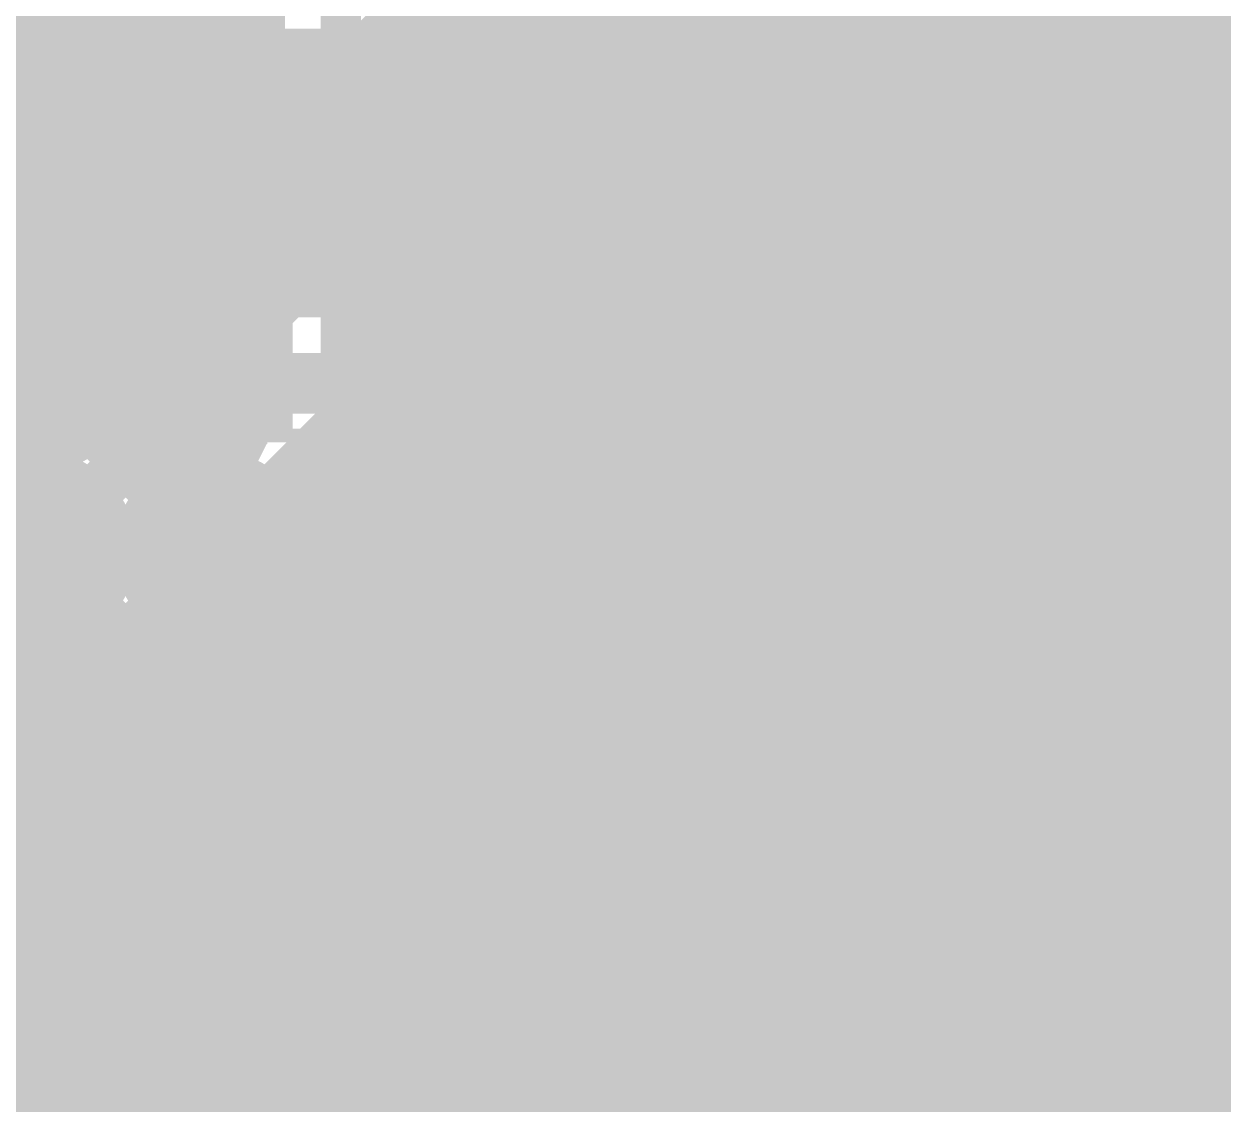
# Model space of a CAD drawing. Extents: x -72 to 72, y -47 to 50.
# Drawn here: x -37.15 to -31.14, y 5.1 to 10.51 of the extents above; entities that cross this region are included whole.
import ezdxf

# ---------------------------------------------------------------- set-up
doc = ezdxf.new("R2010")
doc.units = 0
doc.header["$MEASUREMENT"] = 0
doc.layers.get('0').update_dxf_attribs({"linetype": 'CONTINUOUS'})
for name, color, linetype in [('22-303-0_BOT', 7, 'CONTINUOUS'), ('22-303-0_DRD', 7, 'CONTINUOUS'), ('22-303-0_GND', 6, 'CONTINUOUS'), ('22-303-0_IN1', 4, 'CONTINUOUS'), ('22-303-0_IN2', 3, 'CONTINUOUS'), ('22-303-0_PWR', 5, 'CONTINUOUS'), ('22-303-0_SMB', 10, 'CONTINUOUS'), ('22-303-0_SMT', 14, 'CONTINUOUS'), ('22-303-0_SPB', 9, 'CONTINUOUS'), ('22-303-0_SPT', 12, 'CONTINUOUS'), ('22-303-0_SSB', 11, 'CONTINUOUS'), ('22-303-0_SST', 13, 'CONTINUOUS'), ('22-303-0_TOP', 8, 'CONTINUOUS'), ('THRUHOLE_TAP', 7, 'CONTINUOUS')]:
    doc.layers.add(name, color=color, linetype=linetype)

# ---------------------------------------------------------------- blocks, each defined once
blk = doc.blocks.new('RECTANGLE_4')
blk.add_solid([(0.4826, 0.4064), (0.4826, -0.4064), (-0.4826, 0.4064), (-0.4826, -0.4064)])
blk = doc.blocks.new('ROUND_48')
at = {"const_width": 0.29972}
blk.add_lwpolyline([(-0.14986, 0, 1), (0.14986, 0, 1)], format="xyb", close=True, dxfattribs=at)
blk = doc.blocks.new('OBLONG_58')
at = {"const_width": 0.65024}
blk.add_lwpolyline([(0.50038, 0), (-0.50038, 0)], dxfattribs=at)
at = {"const_width": 0.32512}
for points in [[(-0.66294, 0, 1), (-0.33782, 0, 1)], [(0.33782, 0, 1), (0.66294, 0, 1)]]:
    blk.add_lwpolyline(points, format="xyb", close=True, dxfattribs=at)
blk = doc.blocks.new('ROUND_82')
at = {"const_width": 0.50038}
blk.add_lwpolyline([(-0.25019, 0, 1), (0.25019, 0, 1)], format="xyb", close=True, dxfattribs=at)
blk = doc.blocks.new('ROUND_83')
at = {"const_width": 0.50038}
blk.add_lwpolyline([(-0.25019, 0, 1), (0.25019, 0, 1)], format="xyb", close=True, dxfattribs=at)
blk = doc.blocks.new('ROUND_84')
at = {"const_width": 0.0635}
blk.add_lwpolyline([(-0.03175, 0, 1), (0.03175, 0, 1)], format="xyb", close=True, dxfattribs=at)
blk = doc.blocks.new('ROUND_95')
at = {"const_width": 0.10033}
blk.add_lwpolyline([(-0.050164, 0, 1), (0.050164, 0, 1)], format="xyb", close=True, dxfattribs=at)

msp = doc.modelspace()

# ---------------------------------------------------------------- linework, layer by layer
at = {"layer": '22-303-0_BOT'}
for points, const_width in [([(-32.1056, 26.06548), (-32.1056, 5.12064)], 0.254), ([(-32.3342, 25.908), (-32.3342, 5.34924)], 0.254), ([(-32.5628, 25.74798), (-32.5628, 7.8359)], 0.254), ([(-32.7914, 25.5905), (-32.7914, 8.13308)], 0.254), ([(-33.02, 25.43048), (-33.02, 8.23468)], 0.254), ([(-33.2486, 25.273), (-33.2486, 9.93394)], 0.254), ([(-33.4772, 25.11298), (-33.4772, 10.06348)], 0.254), ([(-33.7058, 24.9555), (-33.7058, 10.08888)], 0.254), ([(-33.9344, 24.79548), (-33.9344, 10.02284)], 0.254), ([(-34.163, 24.638), (-34.163, 9.81456)], 0.254), ([(-34.3916, 24.47798), (-34.3916, 8.2042)], 0.254), ([(-34.6202, 24.3205), (-34.6202, 8.04418)], 0.254), ([(-22.86, 17.7038), (-22.86, 16.383), (-30.48, 16.383), (-31.496, 15.367), (-31.496, 4.3688), (-30.48, 4.3688)], 0.381), ([(-31.9913, 15.367), (-31.9913, 5.00634)], 0.254), ([(-37.1348, 11.0109), (-37.1348, 9.36498)], 0.254), ([(-36.9062, 11.0109), (-36.9062, 9.33958)], 0.254), ([(-36.6776, 11.0109), (-36.6776, 9.21004)], 0.254), ([(-36.449, 11.0109), (-36.449, 8.42264)], 0.254), ([(-36.3474, 10.795), (-36.3474, 9.3726)], 0.254), ([(-34.7726, 10.795), (-34.7726, 10.14984)], 0.254), ([(-36.3474, 10.5918), (-37.3126, 10.5918)], 0.254), ([(-31.9913, 10.5918), (-34.7726, 10.5918)], 0.254), ([(-36.3474, 10.3632), (-37.3126, 10.3632)], 0.254), ([(-31.9913, 10.3632), (-34.7726, 10.3632)], 0.254), ([(-33.655, 6.35), (-35.306, 6.35), (-35.306, 9.8298), (-35.56, 10.0838)], 0.635), ([(-36.3474, 10.1346), (-37.3126, 10.1346)], 0.254), ([(-31.9913, 10.1346), (-34.76244, 10.1346)], 0.254), ([(-36.3474, 9.906), (-37.3126, 9.906)], 0.254), ([(-34.08934, 9.906), (-34.68878, 9.906)], 0.254), ([(-31.9913, 9.906), (-33.21812, 9.906)], 0.254), ([(-34.6837, 9.8298), (-34.6837, 7.9629)], 0.254), ([(-36.3474, 9.6774), (-37.3126, 9.6774)], 0.254), ([(-34.22904, 9.6774), (-34.6837, 9.6774)], 0.254), ([(-31.9913, 9.6774), (-33.08096, 9.6774)], 0.254), ([(-36.3474, 9.4488), (-37.3126, 9.4488)], 0.254), ([(-34.25698, 9.4488), (-34.6837, 9.4488)], 0.254), ([(-33.655, 7.62), (-33.655, 9.4869)], 0.2032), ([(-31.9913, 9.4488), (-33.05048, 9.4488)], 0.254), ([(-35.9283, 9.3726), (-36.3474, 9.3726)], 0.254), ([(-36.2204, 9.3726), (-36.2204, 8.47852)], 0.254), ([(-35.9918, 9.3726), (-35.9918, 8.44296)], 0.254), ([(-35.9283, 9.3726), (-35.9283, 8.41502)], 0.254), ([(-35.9283, 9.2202), (-36.68776, 9.2202)], 0.254), ([(-34.19602, 9.2202), (-34.6837, 9.2202)], 0.254), ([(-31.9913, 9.2202), (-33.11144, 9.2202)], 0.254), ([(-34.163, 9.15924), (-34.163, 8.24738)], 0.254), ([(-34.0614, 9.03986), (-34.0614, 8.24992)], 0.254), ([(-33.2486, 9.03986), (-33.2486, 8.24992)], 0.254), ([(-33.2486, 9.03986), (-33.2486, 8.24992)], 0.254), ([(-35.9283, 8.9916), (-36.5252, 8.9916)], 0.254), ([(-34.0614, 8.9916), (-34.6837, 8.9916)], 0.254), ([(-31.9913, 8.9916), (-33.2486, 8.9916)], 0.254), ([(-35.9283, 8.763), (-36.47948, 8.763)], 0.254), ([(-34.0614, 8.763), (-34.6837, 8.763)], 0.254), ([(-31.9913, 8.763), (-33.2486, 8.763)], 0.254), ([(-35.9283, 8.5344), (-36.5252, 8.5344)], 0.254), ([(-34.0614, 8.5344), (-34.6837, 8.5344)], 0.254), ([(-31.9913, 8.5344), (-33.2486, 8.5344)], 0.254), ([(-36.6395, 8.28294), (-36.67506, 8.3185)], 0.254), ([(-36.61664, 8.3058), (-36.65982, 8.3058)], 0.254), ([(-34.0614, 8.3058), (-34.6837, 8.3058)], 0.254), ([(-31.9913, 8.3058), (-33.2486, 8.3058)], 0.254), ([(-34.0614, 8.24992), (-34.15538, 8.24992)], 0.254), ([(-33.15462, 8.24992), (-33.2486, 8.24992)], 0.254), ([(-34.58718, 8.0772), (-34.6837, 8.0772)], 0.254), ([(-31.9913, 8.0772), (-32.72028, 8.0772)], 0.254), ([(-31.9913, 7.8486), (-32.56788, 7.8486)], 0.254), ([(-31.9913, 7.62), (-32.5247, 7.62)], 0.254), ([(-31.9913, 7.3914), (-32.56788, 7.3914)], 0.254), ([(-32.5628, 7.4041), (-32.5628, 6.5659)], 0.254), ([(-34.6837, 7.2771), (-34.6837, 6.9723)], 0.254), ([(-34.58718, 7.1628), (-34.6837, 7.1628)], 0.254), ([(-34.6202, 7.19582), (-34.6202, 6.9723)], 0.254), ([(-31.9913, 7.1628), (-32.72028, 7.1628)], 0.254), ([(-32.7914, 7.10438), (-32.7914, 6.86308)], 0.254), ([(-34.3916, 7.0358), (-34.3916, 6.9723)], 0.254), ([(-34.24682, 6.9723), (-34.6837, 6.9723)], 0.254), ([(-34.24682, 6.9723), (-34.6837, 6.9723)], 0.254), ([(-34.24682, 6.9723), (-34.6837, 6.9723)], 0.254), ([(-33.15462, 6.99008), (-34.15538, 6.99008)], 0.254), ([(-33.15462, 6.97992), (-34.15538, 6.97992)], 0.254), ([(-33.02, 7.00532), (-33.02, 6.96468)], 0.254), ([(-31.9913, 6.9342), (-32.92094, 6.9342)], 0.254), ([(-31.9913, 6.7056), (-32.63392, 6.7056)], 0.254), ([(-36.83, 1.3462), (-35.306, 1.3462), (-35.306, 2.794), (-35.306, 6.35), (-33.655, 6.35)], 0.635), ([(-33.655, 6.35), (-35.306, 6.35), (-35.306, 2.794)], 0.635), ([(-31.9913, 6.477), (-32.5374, 6.477)], 0.254), ([(-31.9913, 6.2484), (-32.53232, 6.2484)], 0.254), ([(-32.5628, 6.1341), (-32.5628, 5.53212)], 0.254), ([(-31.9913, 6.0198), (-32.61868, 6.0198)], 0.254), ([(-32.7914, 5.83438), (-32.7914, 5.59308)], 0.254), ([(-31.9913, 5.7912), (-32.86506, 5.7912)], 0.254), ([(-34.24682, 5.7277), (-34.6837, 5.7277)], 0.254), ([(-34.6837, 5.7277), (-34.6837, 5.4229)], 0.254), ([(-34.24682, 5.7277), (-34.6837, 5.7277)], 0.254), ([(-34.6837, 5.7277), (-34.6837, 5.4229)], 0.254), ([(-34.6202, 5.7277), (-34.6202, 5.50418)], 0.254), ([(-34.3916, 5.7277), (-34.3916, 5.6642)], 0.254), ([(-33.15462, 5.72008), (-34.15538, 5.72008)], 0.254), ([(-33.15462, 5.70992), (-34.15538, 5.70992)], 0.254), ([(-33.02, 5.73532), (-33.02, 5.69468)], 0.254), ([(-34.55924, 5.5626), (-34.6837, 5.5626)], 0.254), ([(-31.9913, 5.5626), (-32.65424, 5.5626)], 0.254), ([(-32.4104, 5.42544), (-31.9913, 5.00634)], 0.254), ([(-31.9913, 5.334), (-32.31896, 5.334)], 0.254), ([(-33.655, 5.08), (-32.766, 5.08), (-32.0548, 4.3688), (-32.004, 4.3688), (-31.496, 4.3688), (-30.48, 4.3688)], 0.381), ([(-31.9913, 5.1054), (-32.09036, 5.1054)], 0.254)]:
    msp.add_lwpolyline(points, dxfattribs=dict(at, const_width=const_width))
at = {"layer": '22-303-0_BOT', "const_width": 0.254}
for points in [[(-34.6837, 9.8298, 0.1359323), (-34.77238, 10.14997)], [(-33.655, 10.09142, 0.4142136), (-34.25952, 9.4869)], [(-33.05048, 9.4869, 0.4142136), (-33.655, 10.09142)], [(-34.25952, 9.4869, 0.2113092), (-34.06164, 9.03959)], [(-33.2486, 9.03986, 0.2113087), (-33.05084, 9.4869)], [(-37.084, 9.36752, 0.2653745), (-37.6046, 9.07028)], [(-36.47948, 8.763, 0.4142136), (-37.084, 9.36752)], [(-36.67506, 8.3185, 0.2097578), (-36.48, 8.763)], [(-36.195, 8.47852, 0.2097575), (-36.63988, 8.28329)], [(-35.9283, 8.41502, 0.1150025), (-36.195, 8.47718)], [(-34.15538, 8.24992, 0.2540366), (-34.68376, 7.96294)], [(-32.5247, 7.62, 0.4142136), (-33.15462, 8.24992)], [(-33.15462, 6.99008, 0.4142136), (-32.5247, 7.62)], [(-34.6837, 7.2771, 0.2540368), (-34.15538, 6.99016)], [(-32.5247, 6.35, 0.4142136), (-33.15462, 6.97992)], [(-33.15462, 5.72008, 0.4142136), (-32.5247, 6.35)], [(-34.15538, 5.70992, 0.2540366), (-34.68376, 5.42294)], [(-32.766, 5.5753, 0.1678732), (-33.15462, 5.70956)], [(-32.41548, 5.43052, 0.1989124), (-32.766, 5.57571)]]:
    msp.add_lwpolyline(points, format="xyb", dxfattribs=at)
at = {"layer": '22-303-0_DRD', "const_width": 0.254}
for points in [[(-33.02, 10.1219), (-34.29, 8.8519)], [(-33.02, 8.8519), (-34.29, 10.1219)], [(-36.449, 9.398), (-37.719, 8.128)], [(-36.449, 8.128), (-37.719, 9.398)], [(-31.75, 9.398), (-33.02, 8.128)], [(-31.75, 8.128), (-33.02, 9.398)], [(-36.449, 8.509), (-37.719, 7.239)], [(-36.449, 7.239), (-37.719, 8.509)], [(-35.56, 8.509), (-36.83, 7.239)], [(-35.56, 7.239), (-36.83, 8.509)]]:
    msp.add_lwpolyline(points, dxfattribs=at)
at = {"layer": '22-303-0_IN1'}
for points, const_width in [([(-36.195, 7.874), (-35.56, 8.509), (-35.56, 11.938), (-29.591, 17.907), (-29.591, 20.955), (-28.194, 22.352), (-28.194, 22.479)], 0.2032), ([(-31.115, 15.80896), (-31.115, 5.4864)], 0.254), ([(-31.3436, 15.58036), (-31.3436, 5.4864)], 0.254), ([(-54.61, 13.97), (-53.213, 15.367), (-48.641, 15.367), (-38.354, 5.08), (-24.003, 5.08), (-22.86, 3.937), (-22.86, 2.54)], 0.2032), ([(-31.5722, 15.35176), (-31.5722, 5.4864)], 0.254), ([(-31.8008, 15.12316), (-31.8008, 8.91794)], 0.254), ([(-32.0294, 14.89456), (-32.0294, 9.25068)], 0.254), ([(-32.258, 14.66596), (-32.258, 9.35482)], 0.254), ([(-32.4866, 14.43736), (-32.4866, 9.35736)], 0.254), ([(-32.7152, 14.20876), (-32.7152, 9.26846)], 0.254), ([(-32.9438, 13.98016), (-32.9438, 8.99414)], 0.254), ([(-33.1724, 13.75156), (-33.1724, 9.85012)], 0.254), ([(-33.401, 13.52296), (-33.401, 10.03554)], 0.254), ([(-37.0586, 13.4493), (-37.0586, 9.36752)], 0.254), ([(-36.83, 13.4493), (-36.83, 9.31164)], 0.254), ([(-36.6014, 13.4493), (-36.6014, 9.12622)], 0.254), ([(-36.3728, 13.4493), (-36.3728, 8.45058)], 0.254), ([(-36.1442, 13.4493), (-36.1442, 8.49884)], 0.254), ([(-33.6296, 13.29436), (-33.6296, 10.09142)], 0.254), ([(-33.8582, 13.06576), (-33.8582, 10.05586)], 0.254), ([(-34.0868, 12.83716), (-34.0868, 9.90854)], 0.254), ([(-34.3154, 12.60856), (-34.3154, 5.4864)], 0.254), ([(-34.544, 12.37996), (-34.544, 5.4864)], 0.254), ([(-34.7726, 12.15136), (-34.7726, 5.4864)], 0.254), ([(-35.9664, 11.938), (-35.9664, 8.67664)], 0.254), ([(-35.0012, 11.92276), (-35.0012, 5.4864)], 0.254), ([(-35.1536, 11.77036), (-35.1536, 8.509)], 0.254), ([(-35.9664, 10.4648), (-43.16476, 10.4648)], 0.254), ([(-28.71724, 10.4648), (-35.1536, 10.4648)], 0.254), ([(-35.9664, 10.2362), (-42.93616, 10.2362)], 0.254), ([(-20.91944, 10.2362), (-35.1536, 10.2362)], 0.254), ([(-35.9664, 10.0076), (-42.70756, 10.0076)], 0.254), ([(-33.96234, 10.0076), (-35.1536, 10.0076)], 0.254), ([(-20.9042, 10.0076), (-33.34766, 10.0076)], 0.254), ([(-35.9664, 9.779), (-42.47896, 9.779)], 0.254), ([(-34.18332, 9.779), (-35.1536, 9.779)], 0.254), ([(-20.7899, 9.779), (-33.12414, 9.779)], 0.254), ([(-35.9664, 9.5504), (-42.25036, 9.5504)], 0.254), ([(-34.25698, 9.5504), (-35.1536, 9.5504)], 0.254), ([(-15.40764, 9.5504), (-33.05302, 9.5504)], 0.254), ([(-35.9664, 9.3218), (-36.85286, 9.3218)], 0.254), ([(-34.23666, 9.3218), (-35.1536, 9.3218)], 0.254), ([(-32.61614, 9.3218), (-33.07334, 9.3218)], 0.254), ([(-15.63624, 9.3218), (-32.15386, 9.3218)], 0.254), ([(-35.9664, 9.0932), (-36.576, 9.0932)], 0.254), ([(-34.1122, 9.0932), (-35.1536, 9.0932)], 0.254), ([(-32.89046, 9.0932), (-33.19526, 9.0932)], 0.254), ([(-33.1724, 9.12368), (-33.1724, 5.4864)], 0.254), ([(-26.53284, 9.0932), (-31.877, 9.0932)], 0.254), ([(-34.0868, 9.06272), (-34.0868, 5.4864)], 0.254), ([(-33.8582, 8.91794), (-33.8582, 5.4864)], 0.254), ([(-33.401, 8.93826), (-33.401, 5.4864)], 0.254), ([(-35.9664, 8.8646), (-36.4871, 8.8646)], 0.254), ([(-32.97936, 8.8646), (-35.1536, 8.8646)], 0.254), ([(-33.6296, 8.88238), (-33.6296, 5.4864)], 0.254), ([(-26.76144, 8.8646), (-31.7881, 8.8646)], 0.254), ([(-35.9664, 8.67664), (-36.16452, 8.47852)], 0.254), ([(-36.00704, 8.636), (-36.49218, 8.636)], 0.254), ([(-32.97682, 8.636), (-35.1536, 8.636)], 0.254), ([(-31.8008, 8.60806), (-31.8008, 5.4864)], 0.254), ([(-28.9179, 8.636), (-31.79318, 8.636)], 0.254), ([(-32.9438, 8.53186), (-32.9438, 5.4864)], 0.254), ([(-36.16452, 8.47852), (-36.19477, 8.47623)], 0.254), ([(-36.6014, 8.39978), (-36.6014, 8.32104)], 0.254), ([(-36.47948, 8.4074), (-36.59378, 8.4074)], 0.254), ([(-32.87268, 8.4074), (-35.1663, 8.4074)], 0.254), ([(-29.0322, 8.4074), (-31.89478, 8.4074)], 0.254), ([(-36.6395, 8.28294), (-36.67506, 8.3185)], 0.254), ([(-35.2298, 8.27278), (-35.2298, 5.4864)], 0.254), ([(-32.7152, 8.255), (-32.7152, 5.4864)], 0.254), ([(-32.0294, 8.27278), (-32.0294, 5.4864)], 0.254), ([(-35.27298, 8.22198), (-35.59048, 7.90194)], 0.254), ([(-32.53994, 8.1788), (-35.31616, 8.1788)], 0.254), ([(-32.258, 8.17118), (-32.258, 5.4864)], 0.254), ([(-29.04744, 8.1788), (-32.23006, 8.1788)], 0.254), ([(-32.4866, 8.1661), (-32.4866, 5.4864)], 0.254), ([(-35.4584, 8.03656), (-35.4584, 5.4864)], 0.254), ([(-28.9687, 7.9502), (-35.54476, 7.9502)], 0.254), ([(-35.59048, 7.874), (-35.59112, 7.90191)], 0.254), ([(-28.73248, 7.7216), (-35.6108, 7.7216)], 0.254), ([(-35.687, 7.54634), (-35.687, 5.4864)], 0.254), ([(-28.27782, 7.493), (-35.7251, 7.493)], 0.254), ([(-36.6014, 7.42696), (-36.6014, 5.4864)], 0.254), ([(-35.9156, 7.33806), (-35.9156, 5.4864)], 0.254), ([(-37.0586, 7.26948), (-37.0586, 5.4864)], 0.254), ([(-36.83, 7.32536), (-36.83, 5.4864)], 0.254), ([(-36.3728, 7.29488), (-36.3728, 5.4864)], 0.254), ([(-36.1442, 7.27202), (-36.1442, 5.4864)], 0.254), ([(-28.28036, 7.2644), (-39.96436, 7.2644)], 0.254), ([(-28.19146, 7.0358), (-39.73576, 7.0358)], 0.254), ([(-27.91714, 6.8072), (-39.50716, 6.8072)], 0.254), ([(-27.27452, 6.5786), (-39.27856, 6.5786)], 0.254), ([(-29.69514, 6.35), (-39.04996, 6.35)], 0.254), ([(-29.96946, 6.1214), (-38.82136, 6.1214)], 0.254), ([(-30.05836, 5.8928), (-38.59276, 5.8928)], 0.254), ([(-30.05582, 5.6642), (-38.36416, 5.6642)], 0.254), ([(-29.9847, 5.4864), (-38.18636, 5.4864)], 0.254)]:
    msp.add_lwpolyline(points, dxfattribs=dict(at, const_width=const_width))
at = {"layer": '22-303-0_IN1', "const_width": 0.254}
for points in [[(-33.655, 10.09142, 0.4142136), (-34.25952, 9.4869)], [(-33.05048, 9.4869, 0.4142136), (-33.655, 10.09142)], [(-34.25952, 9.4869, 0.4142136), (-33.655, 8.88238)], [(-33.655, 8.88238, 0.4142136), (-33.05048, 9.4869)], [(-37.084, 9.36752, 0.4142136), (-37.68852, 8.763)], [(-36.47948, 8.763, 0.4142136), (-37.084, 9.36752)], [(-32.385, 9.36752, 0.4142136), (-32.98952, 8.763)], [(-31.78048, 8.763, 0.4142136), (-32.385, 9.36752)], [(-36.67506, 8.3185, 0.2097578), (-36.48, 8.763)], [(-32.98952, 8.763, 0.4142136), (-32.385, 8.15848)], [(-32.385, 8.15848, 0.4142136), (-31.78048, 8.763)], [(-36.195, 8.47852, 0.2097575), (-36.63988, 8.28329)], [(-35.27298, 8.22198, 0.1989124), (-35.15409, 8.509)], [(-35.27298, 8.22198, 0.1989124), (-35.15409, 8.509)], [(-37.68852, 7.874, 0.4142136), (-37.084, 7.26948)], [(-36.195, 7.26948, 0.4142136), (-35.59048, 7.874)], [(-37.084, 7.26948, 0.2097575), (-36.63911, 7.4647)], [(-36.6395, 7.46506, 0.2097578), (-36.195, 7.27)]]:
    msp.add_lwpolyline(points, format="xyb", dxfattribs=at)
at = {"layer": '22-303-0_IN2'}
for points, const_width in [([(-22.733, 6.604), (-22.733, 7.239), (-25.781, 10.287), (-47.879, 10.287), (-52.07, 6.096), (-52.07, 4.572)], 0.2032), ([(-34.1122, 9.8806), (-47.71136, 9.8806)], 0.254), ([(-37.1348, 9.8806), (-37.1348, 9.36498)], 0.254), ([(-36.9062, 9.8806), (-36.9062, 9.33958)], 0.254), ([(-36.6776, 9.8806), (-36.6776, 9.21004)], 0.254), ([(-36.449, 9.8806), (-36.449, 9.1694)], 0.254), ([(-36.2204, 9.8806), (-36.2204, 9.1694)], 0.254), ([(-35.9918, 9.8806), (-35.9918, 9.1694)], 0.254), ([(-35.7632, 9.8806), (-35.7632, 9.1694)], 0.254), ([(-35.5346, 9.8806), (-35.5346, 9.1694)], 0.254), ([(-35.306, 9.8806), (-35.306, 9.1694)], 0.254), ([(-35.0774, 9.8806), (-35.0774, 9.1694)], 0.254), ([(-34.8488, 9.8806), (-34.8488, 9.1694)], 0.254), ([(-34.6202, 9.8806), (-34.6202, 9.1694)], 0.254), ([(-34.3916, 9.8806), (-34.3916, 9.13892)], 0.254), ([(-34.163, 9.8806), (-34.163, 9.81456)], 0.254), ([(-25.94864, 9.8806), (-33.19526, 9.8806)], 0.254), ([(-33.02, 9.8806), (-33.02, 8.0264)], 0.254), ([(-32.7914, 9.8806), (-32.7914, 8.0264)], 0.254), ([(-32.5628, 9.8806), (-32.5628, 8.0264)], 0.254), ([(-32.3342, 9.8806), (-32.3342, 8.0264)], 0.254), ([(-32.1056, 9.8806), (-32.1056, 8.0264)], 0.254), ([(-31.877, 9.8806), (-31.877, 8.0264)], 0.254), ([(-31.6484, 9.8806), (-31.6484, 8.0264)], 0.254), ([(-31.4198, 9.8806), (-31.4198, 8.0264)], 0.254), ([(-31.1912, 9.8806), (-31.1912, 8.0264)], 0.254), ([(-34.22904, 9.6774), (-47.91456, 9.6774)], 0.254), ([(-25.74544, 9.6774), (-33.08096, 9.6774)], 0.254), ([(-34.25698, 9.4488), (-48.14316, 9.4488)], 0.254), ([(-25.51684, 9.4488), (-33.05048, 9.4488)], 0.254), ([(-34.19602, 9.2202), (-36.68776, 9.2202)], 0.254), ([(-25.28824, 9.2202), (-33.11144, 9.2202)], 0.254), ([(-34.544, 9.1694), (-36.63696, 9.1694)], 0.254), ([(-34.163, 9.15924), (-34.163, 8.95604)], 0.254), ([(-34.2519, 9.04494), (-33.23336, 8.0264)], 0.254), ([(-33.2486, 9.03986), (-33.2486, 8.04164)], 0.254), ([(-34.00044, 8.9916), (-34.19856, 8.9916)], 0.254), ([(-25.05964, 8.9916), (-33.30702, 8.9916)], 0.254), ([(-33.9344, 8.95096), (-33.9344, 8.72744)], 0.254), ([(-33.4772, 8.90778), (-33.4772, 8.27024)], 0.254), ([(-33.7058, 8.88492), (-33.7058, 8.49884)], 0.254), ([(13.716, -4.445), (-2.921, -4.445), (-13.462, 6.096), (-13.462, 6.985), (-14.986, 8.509), (-21.463, 8.509), (-21.971, 8.001), (-21.971, 6.477), (-22.733, 5.715), (-27.432, 5.715), (-29.337, 7.62), (-33.401, 7.62), (-34.544, 8.763), (-37.084, 8.763)], 0.2032), ([(-28.77566, 8.763), (-33.96996, 8.763)], 0.254), ([(-28.98394, 8.5344), (-33.74136, 8.5344)], 0.254), ([(-34.71164, 8.3566), (-35.83178, 8.3566)], 0.254), ([(-35.7632, 8.3566), (-35.7632, 8.29564)], 0.254), ([(-35.5346, 8.3566), (-35.5346, 3.3528)], 0.254), ([(-35.306, 8.3566), (-35.306, 3.39852)], 0.254), ([(-35.0774, 8.3566), (-35.0774, 3.3528)], 0.254), ([(-34.8488, 8.3566), (-34.8488, 3.19024)], 0.254), ([(-34.71164, 8.3566), (-33.68802, 7.33298)], 0.254), ([(-34.66084, 8.3058), (-35.77082, 8.3058)], 0.254), ([(-29.04998, 8.3058), (-33.51276, 8.3058)], 0.254), ([(-34.6202, 8.26516), (-34.6202, 1.9304)], 0.254), ([(-34.43224, 8.0772), (-35.62604, 8.0772)], 0.254), ([(-29.02458, 8.0772), (-33.28416, 8.0772)], 0.254), ([(-34.3916, 8.03656), (-34.3916, 1.9304)], 0.254), ([(-29.337, 8.0264), (-33.23336, 8.0264)], 0.254), ([(31.75, -4.826), (31.242, -4.318), (26.924, -4.318), (26.035, -5.207), (13.589, -5.207), (13.208, -4.826), (-3.175, -4.826), (-9.144, 1.143), (-45.466, 1.143), (-47.625, 3.302), (-47.625, 6.477), (-46.228, 7.874), (-37.084, 7.874)], 0.2032), ([(-34.20364, 7.8486), (-35.59048, 7.8486)], 0.254), ([(-34.163, 7.80796), (-34.163, 1.9304)], 0.254), ([(-33.97504, 7.62), (-35.64636, 7.62)], 0.254), ([(-33.9344, 7.57936), (-33.9344, 1.9304)], 0.254), ([(-35.7632, 7.44982), (-35.7632, 3.19024)], 0.254), ([(-36.55822, 7.3914), (-36.72078, 7.3914)], 0.254), ([(-36.6776, 7.42696), (-36.6776, 3.1242)], 0.254), ([(-33.74644, 7.3914), (-35.83178, 7.3914)], 0.254), ([(-33.7058, 7.35076), (-33.7058, 1.9304)], 0.254), ([(-37.1348, 7.27202), (-37.1348, 3.0607)], 0.254), ([(-36.9062, 7.29488), (-36.9062, 3.13944)], 0.254), ([(-36.449, 7.32536), (-36.449, 3.0099)], 0.254), ([(-36.2204, 7.26948), (-36.2204, 1.9304)], 0.254), ([(-35.9918, 7.30504), (-35.9918, 1.9304)], 0.254), ([(-33.4772, 7.22122), (-33.4772, 1.9304)], 0.254), ([(-29.50464, 7.2136), (-33.401, 7.2136)], 0.254), ([(-33.2486, 7.2136), (-33.2486, 1.9304)], 0.254), ([(-33.02, 7.2136), (-33.02, 1.9304)], 0.254), ([(-32.7914, 7.2136), (-32.7914, 1.9304)], 0.254), ([(-32.5628, 7.2136), (-32.5628, 4.54914)], 0.254), ([(-32.3342, 7.2136), (-32.3342, 4.82346)], 0.254), ([(-32.1056, 7.2136), (-32.1056, 4.91236)], 0.254), ([(-31.877, 7.2136), (-31.877, 4.90982)], 0.254), ([(-31.6484, 7.2136), (-31.6484, 4.80568)], 0.254), ([(-31.4198, 7.2136), (-31.4198, 4.47294)], 0.254), ([(-31.1912, 7.2136), (-31.1912, 1.9304)], 0.254), ([(-29.45384, 7.1628), (-46.36516, 7.1628)], 0.254), ([(-29.22524, 6.9342), (-46.59376, 6.9342)], 0.254), ([(-28.99664, 6.7056), (-46.82236, 6.7056)], 0.254), ([(-28.76804, 6.477), (-47.05096, 6.477)], 0.254), ([(-28.53944, 6.2484), (-47.2186, 6.2484)], 0.254), ([(-28.31084, 6.0198), (-47.2186, 6.0198)], 0.254), ([(-28.08224, 5.7912), (-47.2186, 5.7912)], 0.254), ([(-27.85364, 5.5626), (-47.2186, 5.5626)], 0.254), ([(-27.57424, 5.334), (-47.2186, 5.334)], 0.254), ([(-22.71776, 5.1054), (-47.2186, 5.1054)], 0.254)]:
    msp.add_lwpolyline(points, dxfattribs=dict(at, const_width=const_width))
at = {"layer": '22-303-0_IN2', "const_width": 0.254}
for points in [[(-34.1122, 9.8806, 0.1796226), (-34.25835, 9.4869)], [(-33.05048, 9.4869, 0.1789159), (-33.19583, 9.88011)], [(-34.25952, 9.4869, 0.4142136), (-33.655, 8.88238)], [(-33.655, 8.88238, 0.4142136), (-33.05048, 9.4869)], [(-37.084, 9.36752, 0.4142136), (-37.68852, 8.763)], [(-36.63696, 9.1694, 0.2113087), (-37.084, 9.36716)], [(-34.25698, 9.05002, 0.1989124), (-34.544, 9.16891)], [(-34.25698, 9.05002, 0.1989124), (-34.544, 9.16891)], [(-35.59048, 7.874, 0.2356234), (-35.83147, 8.357)], [(-36.195, 7.26948, 0.4142136), (-35.59048, 7.874)], [(-37.53104, 7.4676, 0.2113087), (-37.084, 7.26984)], [(-37.084, 7.26948, 0.2097575), (-36.63911, 7.4647)], [(-36.6395, 7.46506, 0.2097578), (-36.195, 7.27)], [(-33.68802, 7.33298, 0.1989124), (-33.401, 7.21409)]]:
    msp.add_lwpolyline(points, format="xyb", dxfattribs=at)
at = {"layer": '22-303-0_SSB', "const_width": 0.1524}
for points in [[(-36.3855, 9.3345), (-36.3855, 12.2555), (-34.7472, 12.2555), (-34.7472, 9.3345), (-36.3855, 9.3345)], [(-34.22142, 10.5791), (-34.38906, 10.52068), (-34.38906, 10.16508), (-34.22142, 10.10666), (-33.54324, 10.10666), (-33.37306, 10.16508), (-33.37306, 10.52068), (-33.54324, 10.5791)], [(-32.83966, 9.60628), (-32.83966, 9.37006)], [(-32.83966, 9.4869), (-31.82366, 9.4869), (-31.99384, 9.37006)], [(-31.82366, 8.88746), (-32.66948, 8.88746), (-32.83966, 8.8265), (-32.83966, 8.4709), (-32.66948, 8.41248), (-31.82366, 8.41248)], [(-34.4678, 8.71728), (-34.4678, 8.30326)], [(-34.37382, 8.67918), (-34.6202, 8.67918)], [(-34.60496, 8.68934), (-34.60496, 8.3312)], [(-35.56, 8.636), (-38.608, 8.636), (-38.608, 3.048), (-34.798, 3.048), (-34.798, 7.874), (-35.56, 8.636)], [(-34.33064, 8.63346), (-34.33064, 8.38708)], [(-34.29254, 8.54202), (-34.70402, 8.54202)], [(-34.31794, 8.40486), (-34.67608, 8.40486)], [(-29.6545, 6.5405), (-29.6545, 3.6195), (-31.2928, 3.6195), (-31.2928, 6.5405), (-29.6545, 6.5405)]]:
    msp.add_lwpolyline(points, dxfattribs=at)
for points in [[(-34.49828, 8.71982, 0.4142136), (-34.70656, 8.51154)], [(-34.29, 8.51154, 0.4142136), (-34.49828, 8.71982)], [(-34.70656, 8.51154, 0.4142136), (-34.49828, 8.30326)], [(-34.49828, 8.30326, 0.4142136), (-34.29, 8.51154)]]:
    msp.add_lwpolyline(points, format="xyb", dxfattribs=at)
at = {"layer": '22-303-0_SST', "const_width": 0.1524}
for points in [[(-31.5595, 5.5245), (-31.5595, 8.4455), (-33.1978, 8.4455), (-33.1978, 5.5245), (-31.5595, 5.5245)], [(-33.6804, 8.07466), (-33.6804, 7.8359)], [(-33.6804, 7.95528), (-34.6964, 7.95528), (-34.52876, 7.8359)], [(-33.6804, 6.9977), (-34.6964, 7.3533), (-34.6964, 6.88086)], [(-33.85058, 6.5151), (-33.6804, 6.45668), (-33.6804, 6.10108), (-33.85058, 6.04266), (-34.52876, 6.04266), (-34.6964, 6.10108), (-34.6964, 6.45668), (-34.52876, 6.5151)], [(-36.40836, 5.95884), (-36.40836, 5.72262)], [(-36.40836, 5.842), (-37.42436, 5.842), (-37.25418, 5.72262)], [(-37.25418, 5.24002), (-37.42436, 5.1816), (-37.42436, 4.826), (-37.25418, 4.76504), (-37.08654, 4.76504), (-36.91636, 4.826), (-36.91636, 5.1816), (-36.74618, 5.24002), (-36.57854, 5.24002), (-36.40836, 5.1816), (-36.40836, 4.826), (-36.57854, 4.76504)]]:
    msp.add_lwpolyline(points, dxfattribs=at)
at = {"layer": '22-303-0_TOP'}
for points, const_width in [([(-32.385, 6.2738), (-36.4998, 6.2738), (-37.973, 7.747), (-37.973, 10.033), (-37.973, 10.922), (-35.687, 13.208), (-33.655, 13.208), (-32.385, 14.478), (-32.385, 14.5288)], 0.3048), ([(-37.084, 8.763), (-33.35782, 12.48918), (-29.8831, 12.48918)], 0.2032), ([(-37.084, 7.874), (-32.9692, 11.9888), (-29.8831, 11.9888)], 0.2032), ([(-29.8831, 10.48766), (-33.58134, 10.48766), (-36.195, 7.874)], 0.2032), ([(-32.385, 6.2738), (-36.4998, 6.2738), (-37.973, 7.747), (-37.973, 10.033), (-54.229, 10.033), (-54.483, 9.779)], 0.3048), ([(-33.655, 9.4869), (-29.8831, 9.4869)], 0.2032), ([(-34.22142, 9.27354), (-35.59048, 7.90194)], 0.254), ([(-34.19602, 9.2202), (-34.27476, 9.2202)], 0.254), ([(-34.163, 9.15924), (-34.163, 6.731)], 0.254), ([(-34.3916, 9.10336), (-34.3916, 6.731)], 0.254), ([(-31.06674, 9.0805), (-33.20796, 9.0805)], 0.254), ([(-33.02, 9.0805), (-33.02, 8.4074)], 0.254), ([(-32.7914, 9.0805), (-32.7914, 8.4074)], 0.254), ([(-32.5628, 9.0805), (-32.5628, 8.4074)], 0.254), ([(-32.3342, 9.0805), (-32.3342, 8.4074)], 0.254), ([(-32.1056, 9.0805), (-32.1056, 8.4074)], 0.254), ([(-31.877, 9.0805), (-31.877, 8.4074)], 0.254), ([(-31.6484, 9.0805), (-31.6484, 8.4074)], 0.254), ([(-31.4198, 9.0805), (-31.4198, 7.4422)], 0.254), ([(-31.1912, 9.0805), (-31.1912, 7.4422)], 0.254), ([(-33.2486, 9.03986), (-33.2486, 6.731)], 0.254), ([(-34.00044, 8.9916), (-34.50336, 8.9916)], 0.254), ([(-31.0769, 8.9916), (-33.30702, 8.9916)], 0.254), ([(-33.9344, 8.95096), (-33.9344, 6.731)], 0.254), ([(-33.4772, 8.90778), (-33.4772, 6.731)], 0.254), ([(-34.6202, 8.87476), (-34.6202, 6.731)], 0.254), ([(-33.7058, 8.88492), (-33.7058, 6.731)], 0.254), ([(-31.01594, 8.763), (-34.73196, 8.763)], 0.254), ([(-32.385, 8.763), (-32.385, 7.6962)], 0.2032), ([(-34.8488, 8.64616), (-34.8488, 6.731)], 0.254), ([(-31.07436, 8.5344), (-34.96056, 8.5344)], 0.254), ([(-35.0774, 8.41756), (-35.0774, 6.731)], 0.254), ([(-31.5976, 8.4074), (-33.1724, 8.4074), (-33.1724, 6.985)], 0.254), ([(-32.385, 8.4074), (-32.385, 7.6962)], 0.254), ([(-31.5976, 8.4074), (-31.5976, 7.4422)], 0.254), ([(-33.1724, 8.3058), (-35.18916, 8.3058)], 0.254), ([(-31.0388, 8.3058), (-31.5976, 8.3058)], 0.254), ([(-35.306, 8.18896), (-35.306, 6.731)], 0.254), ([(-33.1724, 8.0772), (-35.41776, 8.0772)], 0.254), ([(-31.06674, 8.0772), (-31.5976, 8.0772)], 0.254), ([(-35.5346, 7.96036), (-35.5346, 6.731)], 0.254), ([(-35.59048, 7.874), (-35.59112, 7.90191)], 0.254), ([(-33.1724, 7.8486), (-35.59048, 7.8486)], 0.254), ([(-31.05404, 7.8486), (-31.5976, 7.8486)], 0.254), ([(-33.1724, 7.6962), (-32.385, 7.6962)], 0.254), ([(-31.5976, 7.6962), (-32.385, 7.6962)], 0.254), ([(-29.8831, 7.48538), (-32.12338, 7.48538), (-32.3342, 7.6962), (-32.385, 7.6962)], 0.2032), ([(-33.1724, 7.62), (-35.64636, 7.62)], 0.254), ([(-31.05658, 7.62), (-31.5976, 7.62)], 0.254), ([(-35.7632, 7.44982), (-35.7632, 6.731)], 0.254), ([(-31.0769, 7.48538), (-29.8831, 7.48538)], 0.254), ([(-38.29304, 7.41934), (-36.82238, 5.95122)], 0.254), ([(-36.55822, 7.3914), (-36.72078, 7.3914)], 0.254), ([(-36.6776, 7.42696), (-36.6776, 7.09676)], 0.254), ([(-33.1724, 7.3914), (-35.83178, 7.3914)], 0.254), ([(-31.07436, 7.4422), (-31.5976, 7.4422)], 0.254), ([(-36.88334, 7.3025), (-36.3093, 6.731)], 0.254), ([(-36.88334, 7.3025), (-36.3093, 6.731)], 0.254), ([(-36.449, 7.32536), (-36.449, 6.86816)], 0.254), ([(-36.2204, 7.26948), (-36.2204, 6.731)], 0.254), ([(-35.9918, 7.30504), (-35.9918, 6.731)], 0.254), ([(-33.1724, 7.1628), (-36.7411, 7.1628)], 0.254), ([(-32.39516, 6.985), (-33.1724, 6.985)], 0.254), ([(-33.1724, 6.985), (-33.1724, 6.731)], 0.254), ([(-32.385, 6.2738), (-32.385, 6.35), (-31.75, 6.985), (-29.8831, 6.985)], 0.3048), ([(-33.1724, 6.9342), (-36.5125, 6.9342)], 0.254), ([(-33.1724, 6.731), (-36.3093, 6.731)], 0.254), ([(-33.1724, 6.731), (-36.3093, 6.731)], 0.254), ([(-31.5595, 6.5278), (-31.5976, 6.4897)], 0.254), ([(-31.5976, 6.4897), (-31.5976, 5.5626)], 0.254), ([(-29.8831, 6.5278), (-31.5595, 6.5278)], 0.254), ([(-31.4198, 6.5278), (-31.4198, 5.30352)], 0.254), ([(-31.1912, 6.5278), (-31.1912, 5.09524)], 0.254), ([(-29.35732, 6.477), (-31.5976, 6.477)], 0.254), ([(-37.11956, 6.2484), (-42.25036, 6.2484)], 0.254), ([(-37.1348, 6.2611), (-37.1348, 5.3594)], 0.254), ([(-29.1592, 6.2484), (-31.5976, 6.2484)], 0.254), ([(-36.89096, 6.0198), (-42.02176, 6.0198)], 0.254), ([(-36.9062, 6.0325), (-36.9062, 5.3594)], 0.254), ([(-29.1592, 6.0198), (-31.5976, 6.0198)], 0.254), ([(-36.6776, 5.85216), (-36.6776, 5.3594)], 0.254), ([(-33.1724, 5.7912), (-41.79316, 5.7912)], 0.254), ([(-33.1724, 5.8166), (-36.4998, 5.8166)], 0.254), ([(-36.449, 5.8166), (-36.449, 5.3594)], 0.254), ([(-36.2204, 5.8166), (-36.2204, 5.3594)], 0.254), ([(-35.9918, 5.8166), (-35.9918, 5.3594)], 0.254), ([(-35.7632, 5.8166), (-35.7632, 5.3594)], 0.254), ([(-35.5346, 5.8166), (-35.5346, 5.3594)], 0.254), ([(-35.306, 5.8166), (-35.306, 5.3594)], 0.254), ([(-35.0774, 5.8166), (-35.0774, 5.3594)], 0.254), ([(-34.8488, 5.8166), (-34.8488, 5.3594)], 0.254), ([(-34.6202, 5.8166), (-34.6202, 5.3594)], 0.254), ([(-34.3916, 5.8166), (-34.3916, 5.3594)], 0.254), ([(-34.163, 5.8166), (-34.163, 5.3594)], 0.254), ([(-33.9344, 5.8166), (-33.9344, 5.3594)], 0.254), ([(-33.7058, 5.8166), (-33.7058, 5.3594)], 0.254), ([(-33.4772, 5.8166), (-33.4772, 5.3594)], 0.254), ([(-33.2486, 5.8166), (-33.2486, 5.3594)], 0.254), ([(-33.1724, 5.8166), (-33.1724, 5.5626)], 0.254), ([(-29.1592, 5.7912), (-31.5976, 5.7912)], 0.254), ([(-29.1592, 5.5626), (-41.56456, 5.5626)], 0.254), ([(-31.5976, 5.5626), (-33.1724, 5.5626)], 0.254), ([(-33.02, 5.5626), (-33.02, 5.3594)], 0.254), ([(-32.7914, 5.5626), (-32.7914, 5.3594)], 0.254), ([(-32.5628, 5.5626), (-32.5628, 5.3594)], 0.254), ([(-32.3342, 5.5626), (-32.3342, 5.3594)], 0.254), ([(-32.1056, 5.5626), (-32.1056, 5.3594)], 0.254), ([(-31.877, 5.5626), (-31.877, 5.3594)], 0.254), ([(-31.6484, 5.5626), (-31.6484, 5.3594)], 0.254), ([(-31.623, 5.3594), (-41.36136, 5.3594)], 0.254), ([(-29.1592, 5.334), (-31.48076, 5.334)], 0.254), ([(-31.3309, 5.23494), (-27.89936, 1.8034)], 0.254), ([(-29.1592, 5.1054), (-31.20136, 5.1054)], 0.254)]:
    msp.add_lwpolyline(points, dxfattribs=dict(at, const_width=const_width))
at = {"layer": '22-303-0_TOP', "const_width": 0.254}
for points in [[(-34.22142, 9.27354, 0.3122293), (-33.655, 8.88238)], [(-33.655, 8.88238, 0.2113086), (-33.20769, 9.08025)], [(-31.06674, 9.0805, 0.0533228), (-31.07679, 8.98652)], [(-31.0769, 8.98652, 0.1517213), (-30.99869, 8.7347)], [(-30.99816, 8.73506, 0.1505104), (-31.07483, 8.48614)], [(-31.0769, 8.48614, 0.1517213), (-30.99869, 8.23432)], [(-30.99816, 8.23468, 0.1505104), (-31.07483, 7.98576)], [(-31.0769, 7.98576, 0.1517213), (-30.99869, 7.73394)], [(-36.195, 7.26948, 0.4142136), (-35.59048, 7.874)], [(-30.99816, 7.7343, 0.1505104), (-31.07483, 7.48538)], [(-36.88334, 7.3025, 0.122958), (-36.63824, 7.4639)], [(-36.6395, 7.46506, 0.2097578), (-36.195, 7.27)], [(-31.0769, 7.48538, 0.0243538), (-31.07479, 7.44216)], [(-36.82238, 5.95122, 0.1989124), (-36.4998, 5.8176)], [(-31.33598, 5.24002, 0.1989124), (-31.623, 5.35891)]]:
    msp.add_lwpolyline(points, format="xyb", dxfattribs=at)

# ---------------------------------------------------------------- block references
at = {"layer": '22-303-0_BOT'}
for name, p in [('RECTANGLE_4', (-35.56, 10.0838)), ('ROUND_48', (-33.655, 9.4869)), ('ROUND_48', (-37.084, 8.763)), ('ROUND_48', (-32.385, 8.763)), ('ROUND_48', (-37.084, 7.874)), ('ROUND_48', (-36.195, 7.874)), ('OBLONG_58', (-33.655, 7.62)), ('OBLONG_58', (-33.655, 6.35)), ('OBLONG_58', (-33.655, 5.08))]:
    msp.add_blockref(name, p, dxfattribs=at)
at = {"layer": '22-303-0_GND'}
for name, p in [('ROUND_83', (-33.655, 9.4869)), ('ROUND_82', (-37.084, 8.763)), ('ROUND_84', (-32.385, 8.763)), ('ROUND_82', (-37.084, 7.874)), ('ROUND_82', (-36.195, 7.874))]:
    msp.add_blockref(name, p, dxfattribs=at)
at = {"layer": '22-303-0_IN1'}
for p in [(-33.655, 9.4869), (-37.084, 8.763), (-32.385, 8.763), (-37.084, 7.874), (-36.195, 7.874)]:
    msp.add_blockref('ROUND_48', p, dxfattribs=at)
at = {"layer": '22-303-0_IN2'}
for p in [(-33.655, 9.4869), (-37.084, 8.763), (-32.385, 8.763), (-37.084, 7.874), (-36.195, 7.874)]:
    msp.add_blockref('ROUND_48', p, dxfattribs=at)
at = {"layer": '22-303-0_PWR'}
for name, p in [('ROUND_83', (-33.655, 9.4869)), ('ROUND_82', (-37.084, 8.763)), ('ROUND_83', (-32.385, 8.763)), ('ROUND_82', (-37.084, 7.874)), ('ROUND_82', (-36.195, 7.874))]:
    msp.add_blockref(name, p, dxfattribs=at)
at = {"layer": '22-303-0_SMB'}
for name, p in [('RECTANGLE_4', (-35.56, 10.0838)), ('OBLONG_58', (-33.655, 7.62)), ('OBLONG_58', (-33.655, 6.35)), ('OBLONG_58', (-33.655, 5.08))]:
    msp.add_blockref(name, p, dxfattribs=at)
at = {"layer": '22-303-0_SMT'}
for p in [(-32.385, 7.6962), (-32.385, 6.2738)]:
    msp.add_blockref('RECTANGLE_4', p, dxfattribs=at)
at = {"layer": '22-303-0_SPB'}
for name, p in [('RECTANGLE_4', (-35.56, 10.0838)), ('OBLONG_58', (-33.655, 7.62)), ('OBLONG_58', (-33.655, 6.35)), ('OBLONG_58', (-33.655, 5.08))]:
    msp.add_blockref(name, p, dxfattribs=at)
at = {"layer": '22-303-0_SPT'}
for p in [(-32.385, 7.6962), (-32.385, 6.2738)]:
    msp.add_blockref('RECTANGLE_4', p, dxfattribs=at)
at = {"layer": '22-303-0_TOP'}
for name, p in [('ROUND_48', (-33.655, 9.4869)), ('ROUND_48', (-37.084, 8.763)), ('ROUND_48', (-32.385, 8.763)), ('ROUND_48', (-37.084, 7.874)), ('ROUND_48', (-36.195, 7.874)), ('RECTANGLE_4', (-32.385, 7.6962)), ('RECTANGLE_4', (-32.385, 6.2738))]:
    msp.add_blockref(name, p, dxfattribs=at)
at = {"layer": 'THRUHOLE_TAP'}
for p in [(-33.655, 9.4869), (-37.084, 8.763), (-32.385, 8.763), (-37.084, 7.874), (-36.195, 7.874)]:
    msp.add_blockref('ROUND_95', p, dxfattribs=at)

doc.saveas('drawing.dxf')
